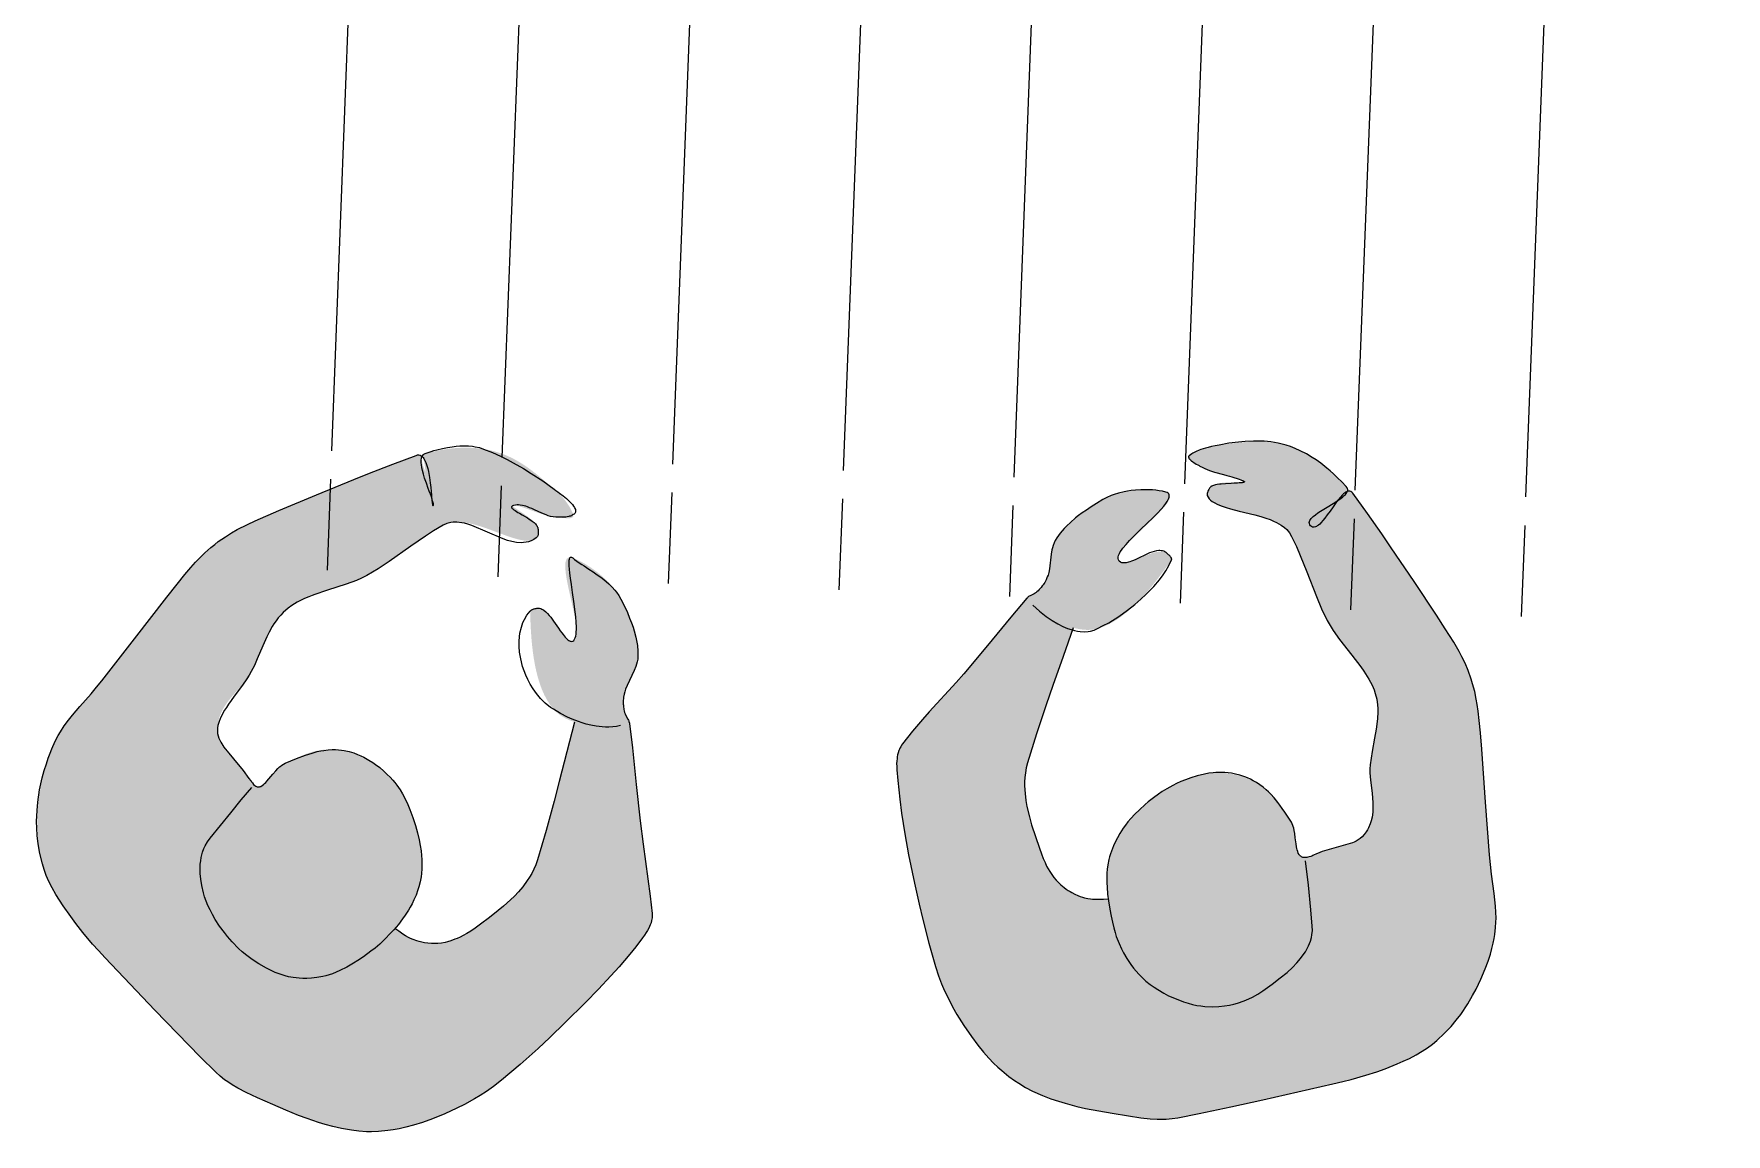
# Model space of a CAD drawing. Header units: millimetres. Extents: x 32078 to 83548, y -4690 to 56252.
# Drawn here: x 80063 to 81550, y 42697 to 43664 of the extents above; entities that cross this region are included whole.
import ezdxf

# ---------------------------------------------------------------- set-up
doc = ezdxf.new("R2010")
doc.units = ezdxf.units.MM
doc.header["$MEASUREMENT"] = 0
for name, color, linetype, lineweight in [('FURN-FREE', 1, 'Continuous', 0), ('PRES-FILL', 7, 'Continuous', 0), ('PRES-PEOP', 42, 'Continuous', 0)]:
    doc.layers.add(name, color=color, linetype=linetype, lineweight=lineweight)

# ---------------------------------------------------------------- blocks, each defined once
blk = doc.blocks.new('*U15')
at = {"color": 0, "linetype": 'ByBlock', "lineweight": -2}
for points in [[(528.7, 410.1), (553.7, 409.1), (556.8, 489), (531.8, 490)], [(-661, 375.8), (688, 323.7), (661, -375.8), (-688, -323.7)]]:
    blk.add_wipeout(points, dxfattribs=at)
for p, q in [((-511.1, 370), (-508, 450)), ((-361.2, 364.2), (-358.1, 444.2)), ((-211.3, 358.4), (-208.2, 438.5)), ((211.3, -358.4), (208.2, -438.5)), ((361.2, -364.2), (358.1, -444.2)), ((511.1, -370), (508, -450))]:
    blk.add_line(p, q, dxfattribs=at)
blk.add_wipeout([(-612, 348.9), (637.1, 300.6), (612, -348.9), (-637.1, -300.6)], dxfattribs=at)
for p, q in [((-61.4, 352.6), (-58.3, 432.7)), ((88.5, 346.8), (91.6, 426.9)), ((238.3, 341.1), (241.4, 421.1)), ((388.2, 335.3), (391.3, 415.3)), ((538.1, 329.5), (541.2, 409.5)), ((-537.2, -304.5), (-512.1, 345)), ((-387.3, -310.3), (-362.2, 339.2)), ((-237.4, -316.1), (-212.3, 333.4)), ((-87.5, -321.9), (-62.4, 327.7)), ((62.4, -327.7), (87.5, 321.9)), ((212.3, -333.4), (237.4, 316.1)), ((362.2, -339.2), (387.3, 310.3)), ((512.1, -345), (537.2, 304.5)), ((-538.1, -329.5), (-541.2, -409.5)), ((-388.2, -335.3), (-391.3, -415.3)), ((-238.3, -341.1), (-241.4, -421.1)), ((-88.5, -346.8), (-91.6, -426.9)), ((61.4, -352.6), (58.3, -432.7))]:
    blk.add_line(p, q, dxfattribs=at)
for points in [[(-220.7, 439), (-195.7, 438.1), (-192.6, 518), (-217.6, 519)], [(195.7, -438.1), (220.7, -439), (217.6, -519), (192.6, -518)]]:
    blk.add_wipeout(points, dxfattribs=at)
for points in [[(79.1, 427.4), (104, 426.5), (107.1, 506.4), (82.2, 507.4)], [(378.8, 415.8), (403.8, 414.9), (406.9, 494.8), (381.9, 495.8)], [(-553.7, -409.1), (-528.7, -410.1), (-531.8, -490), (-556.8, -489)], [(-403.8, -414.9), (-378.8, -415.8), (-381.9, -495.8), (-406.9, -494.8)], [(-104, -426.5), (-79.1, -427.4), (-82.2, -507.4), (-107.1, -506.4)]]:
    blk.add_wipeout(points, dxfattribs=at)

msp = doc.modelspace()

# ---------------------------------------------------------------- linework, layer by layer
at = {"layer": 'PRES-PEOP', "flags": 128}
msp.add_lwpolyline([(80538.2, 43059), (80531.6, 43032.8), (80524.9, 43006.6), (80520.5, 42989.3), (80513.5, 42963.6), (80509.7, 42950.7), (80505.8, 42937.9), (80504.2, 42933.4), (80502.5, 42929.5), (80500.7, 42925.8), (80498.8, 42922.6), (80496.8, 42919.6), (80492.9, 42914.2), (80489, 42909.8), (80485.4, 42906), (80482.1, 42902.7), (80476, 42897.2), (80471.1, 42893.2), (80463.5, 42887.2), (80455.7, 42881.2), (80451.1, 42877.9), (80447.1, 42875.2), (80443.6, 42873), (80440.5, 42871.3), (80437.7, 42869.9), (80435.3, 42868.8), (80433.2, 42868), (80429.5, 42866.6), (80426.7, 42865.8), (80424.6, 42865.3), (80421.4, 42864.7), (80418.2, 42864.4), (80416.3, 42864.3), (80414.5, 42864.3), (80412.7, 42864.3), (80409.4, 42864.6), (80406.5, 42865), (80404, 42865.5), (80401.7, 42866), (80399.8, 42866.6), (80396.5, 42867.7), (80394.1, 42868.8), (80392.3, 42869.6), (80389.8, 42871), (80387.4, 42872.6), (80383.9, 42875.1), (80380.5, 42877.5)], dxfattribs=at)

# ---------------------------------------------------------------- block references
at = {"layer": 'FURN-FREE', "rotation": 5.089510524824923e-06}
msp.add_blockref('*U15', (80862.1, 43601.9), dxfattribs=at)

# ---------------------------------------------------------------- next in the draw order: hatches: boundary and pattern name
at = {"layer": 'PRES-FILL'}
h = msp.add_hatch(color=256, dxfattribs=at)
edge = h.paths.add_edge_path(flags=16)
edge.add_spline(control_points=[(80404.2, 43292.2), (80406.2, 43289.6), (80406.9, 43284.5), (80407.3, 43278.6)], knot_values=[0, 0, 0, 0, 1, 1, 1, 1], degree=3, periodic=0)
edge.add_spline(control_points=[(80407.3, 43278.6), (80412.5, 43265.8), (80421.4, 43250), (80414.2, 43249.1), (80407.2, 43248.2), (80408.2, 43265.3), (80407.3, 43278.6)], knot_values=[0, 0, 0, 0, 0.509531, 0.509531, 0.509531, 1, 1, 1, 1], degree=3, periodic=0)
edge.add_spline(control_points=[(80407.3, 43278.6), (80405.1, 43284.1), (80403.5, 43289.1), (80404.2, 43292.2)], knot_values=[0, 0, 0, 0, 1, 1, 1, 1], degree=3, periodic=0)
edge.add_spline(control_points=[(80404.2, 43292.2), (80403, 43293.7), (80401.4, 43294.3), (80399.1, 43293.4), (80381, 43286.7), (80362.5, 43279.8), (80344.5, 43272.3), (80322.4, 43263.2), (80300.5, 43254.2), (80278.5, 43244.8), (80257.6, 43235.9), (80236, 43227.2), (80218.7, 43212.4), (80203.9, 43199.7), (80192.2, 43184), (80180.2, 43168.8), (80160.9, 43144.4), (80142.3, 43119.6), (80123, 43095.3), (80113.6, 43083.4), (80103.1, 43072.4), (80093.6, 43060.6), (80081.9, 43046.1), (80074.6, 43029.3), (80070.6, 43009.8), (80063.2, 42973.6), (80064.4, 42937.5), (80082.5, 42907.3), (80095, 42886.7), (80109.8, 42868.7), (80126, 42851.6), (80140.5, 42836.3), (80155, 42821), (80169.6, 42805.8), (80187.2, 42787.4), (80204.9, 42769), (80223, 42751.2), (80236.7, 42737.7), (80255.5, 42730.9), (80273.3, 42722.7), (80295.5, 42712.3), (80317, 42703.6), (80342.2, 42700.1), (80367.2, 42696.7), (80390.2, 42701.2), (80413.4, 42710.1), (80435.8, 42718.8), (80456.1, 42729.2), (80474, 42744), (80500, 42765.6), (80524.2, 42788.8), (80547.9, 42812.5), (80565.7, 42830.4), (80582.6, 42849.2), (80598, 42869.2), (80602.7, 42875.3), (80607.1, 42882.9), (80606.5, 42890.8), (80604.3, 42918.7), (80599.1, 42944.9), (80595.9, 42972), (80592.5, 43000.5), (80590.2, 43029.3), (80586.5, 43057.8), (80586.1, 43061.3), (80583.3, 43064), (80582.3, 43067.4), (80581.3, 43070.9), (80581, 43074.5), (80581.1, 43078.1), (80581.4, 43091.7), (80594, 43102.2), (80594, 43116.7), (80593.9, 43135.4), (80586.5, 43152.4), (80578.9, 43167.1), (80570.8, 43182.6), (80552.5, 43197.1), (80536.7, 43203.3), (80515.8, 43211.4), (80552.7, 43127.8), (80535.5, 43129.9), (80525.7, 43131.1), (80518.5, 43159.3), (80505.6, 43159.1), (80503.5, 43159), (80499.3, 43158.8), (80499.3, 43156.5), (80499.9, 43126.7), (80502.9, 43089.7), (80519.9, 43070.2), (80524.4, 43065), (80530.7, 43061.4), (80538.2, 43059)], knot_values=[0, 0, 0, 0, 0.004098, 0.004098, 0.004098, 0.036354, 0.036354, 0.036354, 0.07573, 0.07573, 0.07573, 0.113201, 0.113201, 0.113201, 0.145266, 0.145266, 0.145266, 0.196552, 0.196552, 0.196552, 0.221625, 0.221625, 0.221625, 0.252365, 0.252365, 0.252365, 0.309173, 0.309173, 0.309173, 0.348127, 0.348127, 0.348127, 0.382965, 0.382965, 0.382965, 0.425054, 0.425054, 0.425054, 0.456865, 0.456865, 0.456865, 0.496842, 0.496842, 0.496842, 0.536467, 0.536467, 0.536467, 0.574696, 0.574696, 0.574696, 0.630228, 0.630228, 0.630228, 0.671879, 0.671879, 0.671879, 0.684675, 0.684675, 0.684675, 0.729775, 0.729775, 0.729775, 0.777357, 0.777357, 0.777357, 0.783126, 0.783126, 0.783126, 0.789055, 0.789055, 0.789055, 0.811446, 0.811446, 0.811446, 0.840448, 0.840448, 0.840448, 0.871083, 0.871083, 0.871083, 0.911485, 0.911485, 0.911485, 0.934486, 0.934486, 0.934486, 0.938181, 0.938181, 0.938181, 0.987094, 0.987094, 0.987094, 1, 1, 1, 1], degree=3, periodic=0)
edge.add_line((80538.2, 43059), (80524.9, 43006.6))
edge.add_spline(control_points=[(80524.9, 43006.6), (80519.1, 42983.5), (80512.7, 42960.6), (80505.8, 42937.9), (80498.4, 42913.7), (80475.8, 42896.5), (80455.7, 42881.2), (80444.7, 42872.9), (80433.8, 42865.5), (80418.2, 42864.4), (80406.1, 42863.5), (80396.1, 42866.4), (80387.4, 42872.6)], knot_values=[0, 0, 0, 0, 0.324205, 0.324205, 0.324205, 0.66843, 0.66843, 0.66843, 0.855113, 0.855113, 0.855113, 1, 1, 1, 1], degree=3, periodic=0)
edge.add_line((80387.4, 42872.6), (80380.5, 42877.5))
edge.add_spline(control_points=[(80380.5, 42877.5), (80389.5, 42887.9), (80397.7, 42899.1), (80401.5, 42914.1), (80406.4, 42933.4), (80404.2, 42948.8), (80398.5, 42968.1), (80392.7, 42987.8), (80383.4, 43003.7), (80370.8, 43015.8), (80359.6, 43026.6), (80345.2, 43033.8), (80325.3, 43034.8), (80307.9, 43035.6), (80296.9, 43028.2), (80283.9, 43022.7), (80274, 43018.5), (80267.1, 42998.5), (80257.5, 43003.1), (80252.5, 43005.4), (80250.4, 43011.8), (80247.2, 43016.4), (80239.2, 43028.1), (80224.3, 43035.6), (80224.5, 43052.1), (80224.7, 43075.2), (80245, 43086), (80254.2, 43103.3), (80262.5, 43118.8), (80267.5, 43137.4), (80278, 43150.7), (80295.1, 43172.3), (80331.4, 43174.1), (80355.9, 43187.9), (80378.8, 43200.8), (80400.6, 43219.4), (80422.9, 43232.1), (80445.9, 43245.2), (80491.6, 43208.7), (80504.6, 43220.9), (80506, 43222.3), (80506.6, 43227.3), (80505.9, 43229.9), (80503.8, 43238.3), (80480.9, 43248.4), (80484.6, 43249.3), (80489.5, 43250.5), (80509.6, 43240), (80521.9, 43239.1), (80526.8, 43238.8), (80539.1, 43236), (80537.2, 43241.3), (80533.5, 43250.9), (80527.3, 43257.7), (80520.3, 43263.7), (80502.7, 43279), (80485.7, 43294.9), (80458.2, 43299), (80438.5, 43302), (80421.1, 43298.6), (80407.1, 43295.1), (80405.5, 43294.7), (80404.6, 43293.7), (80404.2, 43292.2)], knot_values=[0, 0, 0, 0, 0.044568, 0.044568, 0.044568, 0.101682, 0.101682, 0.101682, 0.159954, 0.159954, 0.159954, 0.212108, 0.212108, 0.212108, 0.25772, 0.25772, 0.25772, 0.292514, 0.292514, 0.292514, 0.310285, 0.310285, 0.310285, 0.355053, 0.355053, 0.355053, 0.417583, 0.417583, 0.417583, 0.47369, 0.47369, 0.47369, 0.564976, 0.564976, 0.564976, 0.649839, 0.649839, 0.649839, 0.736981, 0.736981, 0.736981, 0.746599, 0.746599, 0.746599, 0.777051, 0.777051, 0.777051, 0.817948, 0.817948, 0.817948, 0.83422, 0.83422, 0.83422, 0.863911, 0.863911, 0.863911, 0.939425, 0.939425, 0.939425, 0.993629, 0.993629, 0.993629, 1, 1, 1, 1], degree=3, periodic=0)
h = msp.add_hatch(color=256, dxfattribs=at)
edge = h.paths.add_edge_path(flags=16)
edge.add_spline(control_points=[(81217.2, 43261.8), (81214.2, 43260.8), (81210.7, 43256.9), (81207.2, 43252.3)], knot_values=[0, 0, 0, 0, 1, 1, 1, 1], degree=3, periodic=0)
edge.add_spline(control_points=[(81207.2, 43252.3), (81195.7, 43244.4), (81179.5, 43236.3), (81185, 43231.5), (81190.4, 43226.9), (81199.1, 43241.7), (81207.2, 43252.3)], knot_values=[0, 0, 0, 0, 0.509531, 0.509531, 0.509531, 1, 1, 1, 1], degree=3, periodic=0)
edge.add_spline(control_points=[(81207.2, 43252.3), (81212.1, 43255.6), (81216.1, 43258.9), (81217.2, 43261.8)], knot_values=[0, 0, 0, 0, 1, 1, 1, 1], degree=3, periodic=0)
edge.add_spline(control_points=[(81217.2, 43261.8), (81219.1, 43262.5), (81220.8, 43262), (81222.2, 43260.1), (81233.5, 43244.4), (81245, 43228.4), (81255.9, 43212.2), (81269.3, 43192.4), (81282.5, 43172.8), (81295.6, 43152.8), (81308.1, 43133.8), (81321.3, 43114.6), (81327.4, 43092.7), (81332.7, 43073.9), (81333.8, 43054.3), (81335.4, 43035), (81337.9, 43004.1), (81339.7, 42973.1), (81342.2, 42942.2), (81343.5, 42927), (81346.1, 42912.1), (81347.5, 42897), (81349.3, 42878.4), (81346, 42860.4), (81338.5, 42841.9), (81324.6, 42807.7), (81303.6, 42778.3), (81271.8, 42763.3), (81250, 42753), (81227.7, 42746.2), (81204.7, 42740.9), (81184.2, 42736.2), (81163.6, 42731.5), (81143, 42726.9), (81118.2, 42721.4), (81093.3, 42715.9), (81068.3, 42711.1), (81049.4, 42707.5), (81030.1, 42712.2), (81010.7, 42715.2), (80986.4, 42718.9), (80963.7, 42723.5), (80940.8, 42734.6), (80918.1, 42745.6), (80901.4, 42762.1), (80887.1, 42782.4), (80873.2, 42802), (80862.1, 42821.9), (80855.4, 42844.2), (80845.8, 42876.5), (80838.4, 42909.2), (80831.8, 42942.2), (80826.9, 42966.9), (80823.3, 42991.9), (80821.5, 43017.1), (80821, 43024.8), (80821.6, 43033.5), (80826.5, 43039.8), (80843.7, 43061.8), (80862.6, 43080.7), (80880.2, 43101.5), (80898.8, 43123.4), (80916.7, 43146), (80935.6, 43167.8), (80937.9, 43170.4), (80941.7, 43171.1), (80944.4, 43173.4), (80947.2, 43175.8), (80949.4, 43178.6), (80951.4, 43181.6), (80958.7, 43193.1), (80953.9, 43208.9), (80962, 43220.9), (80972.5, 43236.4), (80988, 43246.5), (81002.5, 43254.5), (81017.8, 43263), (81041.1, 43264.8), (81057.7, 43261.2), (81079.6, 43256.4), (81002.5, 43207.3), (81018, 43199.5), (81026.9, 43195.1), (81048.4, 43214.5), (81059.1, 43207.2), (81060.8, 43206), (81064.2, 43203.5), (81062.9, 43201.7), (81045.9, 43177.1), (81022.9, 43148), (80997.9, 43141.1), (80991.3, 43139.3), (80984, 43139.8), (80976.5, 43141.9)], knot_values=[0, 0, 0, 0, 0.004098, 0.004098, 0.004098, 0.036354, 0.036354, 0.036354, 0.07573, 0.07573, 0.07573, 0.113201, 0.113201, 0.113201, 0.145266, 0.145266, 0.145266, 0.196552, 0.196552, 0.196552, 0.221625, 0.221625, 0.221625, 0.252365, 0.252365, 0.252365, 0.309173, 0.309173, 0.309173, 0.348127, 0.348127, 0.348127, 0.382965, 0.382965, 0.382965, 0.425054, 0.425054, 0.425054, 0.456865, 0.456865, 0.456865, 0.496842, 0.496842, 0.496842, 0.536467, 0.536467, 0.536467, 0.574696, 0.574696, 0.574696, 0.630228, 0.630228, 0.630228, 0.671879, 0.671879, 0.671879, 0.684675, 0.684675, 0.684675, 0.729775, 0.729775, 0.729775, 0.777357, 0.777357, 0.777357, 0.783126, 0.783126, 0.783126, 0.789055, 0.789055, 0.789055, 0.811446, 0.811446, 0.811446, 0.840448, 0.840448, 0.840448, 0.871083, 0.871083, 0.871083, 0.911485, 0.911485, 0.911485, 0.934486, 0.934486, 0.934486, 0.938181, 0.938181, 0.938181, 0.987094, 0.987094, 0.987094, 1, 1, 1, 1], degree=3, periodic=0)
edge.add_line((80976.5, 43141.9), (80958.5, 43091))
edge.add_spline(control_points=[(80958.5, 43091), (80950.6, 43068.6), (80943.2, 43046), (80936.4, 43023.2), (80929.1, 42999), (80938.4, 42972.1), (80946.7, 42948.2), (80951.2, 42935.2), (80956.2, 42923), (80968.6, 42913.5), (80978.2, 42906), (80988.1, 42902.9), (80998.7, 42903.2)], knot_values=[0, 0, 0, 0, 0.324205, 0.324205, 0.324205, 0.66843, 0.66843, 0.66843, 0.855113, 0.855113, 0.855113, 1, 1, 1, 1], degree=3, periodic=0)
edge.add_line((80998.7, 42903.2), (81007.3, 42903.5))
edge.add_spline(control_points=[(81007.3, 42903.5), (81005.5, 42917.2), (81004.9, 42931), (81010, 42945.6), (81016.7, 42964.4), (81027, 42976), (81042.4, 42988.9), (81058.2, 43002), (81074.7, 43010.1), (81091.9, 43013.2), (81107.2, 43016), (81123.2, 43014.1), (81140.3, 43003.9), (81155.2, 42995), (81160.4, 42982.7), (81168.1, 42970.9), (81174, 42961.8), (81168.6, 42941.4), (81179.2, 42939.9), (81184.6, 42939.1), (81189.9, 42943.2), (81195.1, 42945.3), (81208.2, 42950.6), (81224.8, 42948.6), (81233.8, 42962.5), (81246.4, 42981.7), (81235.5, 43002), (81237.4, 43021.5), (81239.1, 43039), (81245.3, 43057.3), (81243.9, 43074.2), (81241.6, 43101.6), (81212.4, 43123.2), (81199.6, 43148.3), (81187.7, 43171.7), (81179.9, 43199.3), (81168.3, 43222.2), (81156.5, 43245.8), (81098.2, 43240.7), (81094.2, 43258.2), (81093.7, 43260.1), (81096.1, 43264.5), (81098.1, 43266.4), (81104.4, 43272.2), (81129.1, 43267.9), (81126.5, 43270.7), (81123.1, 43274.4), (81100.6, 43276.8), (81089.8, 43282.9), (81085.5, 43285.3), (81073.7, 43289.8), (81078.3, 43293.1), (81086.7, 43299.2), (81095.7, 43301.4), (81104.8, 43302.5), (81127.9, 43305.5), (81150.9, 43309.3), (81176, 43297.5), (81194.1, 43289), (81206.7, 43276.5), (81216.4, 43265.9), (81217.6, 43264.7), (81217.8, 43263.3), (81217.2, 43261.8)], knot_values=[0, 0, 0, 0, 0.044568, 0.044568, 0.044568, 0.101682, 0.101682, 0.101682, 0.159954, 0.159954, 0.159954, 0.212108, 0.212108, 0.212108, 0.25772, 0.25772, 0.25772, 0.292514, 0.292514, 0.292514, 0.310285, 0.310285, 0.310285, 0.355053, 0.355053, 0.355053, 0.417583, 0.417583, 0.417583, 0.47369, 0.47369, 0.47369, 0.564976, 0.564976, 0.564976, 0.649839, 0.649839, 0.649839, 0.736981, 0.736981, 0.736981, 0.746599, 0.746599, 0.746599, 0.777051, 0.777051, 0.777051, 0.817948, 0.817948, 0.817948, 0.83422, 0.83422, 0.83422, 0.863911, 0.863911, 0.863911, 0.939425, 0.939425, 0.939425, 0.993629, 0.993629, 0.993629, 1, 1, 1, 1], degree=3, periodic=0)

# ---------------------------------------------------------------- next in the draw order: linework, layer by layer
at = {"layer": 'PRES-PEOP', "flags": 128}
for points in [[(80578.8, 43055.9), (80575.2, 43055.2), (80571.8, 43054.8), (80568.5, 43054.6), (80565.5, 43054.6), (80562.7, 43054.7), (80557.3, 43055.3), (80552.6, 43056.2), (80548.5, 43057.2), (80544.9, 43058.3), (80541.7, 43059.4), (80536.2, 43061.5), (80532.1, 43063.4), (80526, 43066.6), (80519.9, 43070.2), (80517.3, 43071.9), (80512.5, 43075.7), (80508.4, 43079.8), (80504.9, 43084), (80501.9, 43088.2), (80499.3, 43092.3), (80497.2, 43096.4), (80495.4, 43100.3), (80493.9, 43104.1), (80492.7, 43107.7), (80491, 43114.4), (80490, 43120.4), (80489.6, 43125.5), (80489.6, 43130), (80489.9, 43133.8), (80490.3, 43137), (80491.6, 43142.5), (80493, 43146.4), (80494.2, 43149.2), (80496.5, 43153), (80499.3, 43156.5), (80499.6, 43156.8), (80500, 43157.1), (80500.3, 43157.3), (80500.6, 43157.5), (80500.9, 43157.7), (80501.4, 43158), (80502, 43158.2), (80502.5, 43158.4), (80502.9, 43158.5), (80503.6, 43158.7), (80504.1, 43158.8), (80504.5, 43158.9), (80505.1, 43159), (80505.3, 43159), (80505.6, 43159.1), (80506.6, 43159.1), (80507.6, 43159), (80508.6, 43158.7), (80509.5, 43158.3), (80510.4, 43157.8), (80511.3, 43157.2), (80513, 43155.9), (80514.6, 43154.3), (80516.1, 43152.7), (80517.4, 43151.1), (80519.9, 43147.7), (80524.2, 43141.6), (80525.7, 43139.3), (80527.1, 43137.5), (80528.2, 43135.9), (80529.2, 43134.7), (80530, 43133.7), (80531.5, 43132.2), (80532.5, 43131.3), (80533.3, 43130.7), (80534.4, 43130.2), (80534.9, 43130), (80535.5, 43129.9), (80536.7, 43130.1), (80537.6, 43130.7), (80538.3, 43131.7), (80538.9, 43133), (80539.3, 43134.5), (80539.6, 43136.2), (80539.8, 43138.2), (80539.9, 43140.2), (80539.9, 43142.3), (80539.7, 43146.8), (80539.3, 43151.4), (80538.8, 43156), (80537.7, 43165), (80536.6, 43173), (80535.6, 43179.8), (80534.8, 43185.4), (80534.2, 43189.9), (80533.8, 43193.5), (80533.6, 43196.3), (80533.5, 43198.5), (80533.6, 43200.1), (80533.6, 43201.3), (80533.8, 43202.2), (80534.2, 43203.4), (80534.6, 43203.9), (80535, 43204), (80535.7, 43203.9), (80536.7, 43203.3), (80538.4, 43201.8), (80540.4, 43200.4), (80542.5, 43199), (80544.6, 43197.6), (80546.7, 43196.3), (80550.9, 43193.5), (80554.8, 43190.9), (80558.3, 43188.5), (80561.3, 43186.3), (80563.9, 43184.2), (80568.3, 43180.4), (80571.4, 43177.4), (80573.6, 43174.9), (80575.1, 43173.1), (80577.1, 43170.1), (80578.9, 43167.1), (80582.1, 43160.8), (80584.7, 43155.3), (80586.7, 43150.4), (80588.4, 43146.2), (80589.7, 43142.5), (80590.7, 43139.2), (80592.2, 43133.6), (80593, 43129.3), (80593.5, 43126.2), (80593.9, 43121.4), (80594, 43116.7), (80593.8, 43114.2), (80593.3, 43112), (80592.8, 43109.9), (80592.1, 43107.9), (80590.7, 43104.2), (80584.6, 43091.2), (80583.2, 43087.9), (80582.4, 43085.5), (80581.9, 43083.6), (80581.3, 43080.9), (80581.2, 43079.5), (80581.1, 43078.1), (80581.1, 43076.8), (80581.1, 43075.6), (80581.1, 43074.6), (80581.2, 43073.7), (80581.4, 43072.1), (80581.5, 43070.9), (80581.7, 43070), (80582, 43068.7), (80582.3, 43067.4), (80582.5, 43066.8), (80582.7, 43066.2), (80583.2, 43065.2), (80585.2, 43061.6), (80585.7, 43060.7), (80585.9, 43060), (80586.1, 43059.5), (80586.4, 43058.6), (80586.5, 43058.2), (80586.5, 43057.8), (80589.1, 43036.4), (80592.4, 43004.2), (80595.9, 42972), (80598.5, 42951.7), (80602.8, 42921.2), (80604.8, 42906), (80606.5, 42890.8), (80606.5, 42889.4), (80606.5, 42888), (80606.4, 42886.8), (80606.2, 42885.6), (80606, 42884.5), (80605.5, 42882.5), (80604.8, 42880.7), (80604.2, 42879.2), (80603.6, 42877.9), (80602.3, 42875.7), (80601.3, 42874), (80599.7, 42871.5), (80598, 42869.2), (80592.1, 42861.3), (80586.8, 42854.8), (80577.5, 42843.7), (80570.3, 42835.8), (80559.3, 42824.1), (80547.9, 42812.5), (80530, 42794.8), (80516.5, 42781.7), (80506.2, 42772.1), (80490.4, 42757.9), (80474, 42744), (80467.1, 42738.6), (80460.9, 42734.3), (80455.4, 42730.7), (80450.4, 42727.7), (80441.6, 42722.8), (80434.8, 42719.4), (80424.3, 42714.6), (80413.4, 42710.1), (80404.7, 42706.9), (80396.9, 42704.5), (80390.1, 42702.7), (80384.1, 42701.3), (80378.8, 42700.4), (80374.2, 42699.8), (80366.1, 42699), (80360, 42698.8), (80355.5, 42698.8), (80348.8, 42699.3), (80342.2, 42700.1), (80333.5, 42701.7), (80325.8, 42703.5), (80319.2, 42705.2), (80313.4, 42706.9), (80303.3, 42710.3), (80295.7, 42713.1), (80284.5, 42717.7), (80273.3, 42722.7), (80259.8, 42728.7), (80249.8, 42733.3), (80242.6, 42737.1), (80237.4, 42740.1), (80233.6, 42742.6), (80230.8, 42744.5), (80226.8, 42747.7), (80223, 42751.2), (80209.5, 42764.7), (80189.5, 42785.1), (80169.6, 42805.8), (80147.8, 42828.6), (80126, 42851.6), (80120, 42858), (80114.9, 42863.8), (80106.3, 42874), (80100.1, 42882), (80095.6, 42888.1), (80089, 42897.5), (80082.5, 42907.3), (80079.2, 42913.1), (80076.4, 42918.7), (80074.1, 42924.1), (80072.2, 42929.2), (80070.7, 42934.2), (80068.4, 42943.5), (80067, 42951.9), (80066.2, 42959.3), (80065.8, 42965.7), (80065.7, 42971.4), (80066.1, 42981.3), (80066.7, 42988.6), (80068.3, 42999.3), (80070.6, 43009.8), (80072.4, 43016.4), (80074.2, 43022.2), (80075.9, 43027.3), (80077.5, 43031.7), (80079.1, 43035.5), (80082.1, 43042.1), (80084.6, 43047), (80086.6, 43050.5), (80089.9, 43055.7), (80093.6, 43060.6), (80097.2, 43065.1), (80103.7, 43072.7), (80113.5, 43083.9), (80118.3, 43089.5), (80123, 43095.3), (80151.6, 43132), (80180.2, 43168.8), (80189.1, 43180.2), (80196, 43188.7), (80201.3, 43194.9), (80205.4, 43199.4), (80208.5, 43202.8), (80213.5, 43207.7), (80218.7, 43212.4), (80222.1, 43215.1), (80225.3, 43217.6), (80231.5, 43221.9), (80237, 43225.3), (80242, 43228.1), (80250.9, 43232.7), (80257.8, 43235.9), (80278.5, 43244.8), (80311.5, 43258.6), (80344.5, 43272.3), (80358.1, 43277.8), (80378.7, 43285.8), (80399.1, 43293.4), (80400.4, 43293.8), (80401.5, 43293.8), (80402.6, 43293.5), (80403.6, 43293.1), (80404.4, 43292.4), (80405.2, 43291.6), (80405.9, 43290.6), (80406.5, 43289.6), (80407.1, 43288.4), (80407.6, 43287.2), (80408.5, 43284.6), (80409.3, 43282), (80409.9, 43279.3), (80410.8, 43274), (80411.5, 43269.2), (80411.9, 43265.1), (80412.3, 43261.6), (80412.5, 43258.8), (80412.7, 43256.6), (80412.9, 43254.8), (80413, 43253.3), (80413.1, 43252.2), (80413.3, 43251.4), (80413.5, 43250.2), (80413.6, 43249.5), (80413.7, 43249.2), (80414, 43249), (80414.2, 43249.1), (80414.4, 43249.5), (80414.4, 43250), (80414.3, 43250.7), (80414.2, 43251.6), (80413.9, 43252.5), (80413.6, 43253.5), (80413.3, 43254.6), (80412.5, 43256.9), (80411.6, 43259.3), (80410.7, 43261.8), (80409.8, 43264.2), (80408.1, 43269), (80406.6, 43273.3), (80405.5, 43277), (80404.7, 43280.2), (80404.1, 43282.8), (80403.8, 43285), (80403.6, 43286.9), (80403.6, 43288.4), (80403.6, 43289.6), (80403.8, 43290.6), (80404.2, 43292.1), (80404.7, 43293.1), (80405.2, 43293.8), (80406, 43294.6), (80407.1, 43295.1), (80409.6, 43296), (80412.2, 43296.9), (80414.8, 43297.7), (80417.3, 43298.3), (80422.2, 43299.5), (80426.7, 43300.4), (80430.8, 43301), (80434.4, 43301.4), (80437.6, 43301.7), (80440.3, 43301.8), (80445.1, 43301.7), (80448.6, 43301.4), (80451.1, 43301), (80454.8, 43300.2), (80458.2, 43299), (80466.2, 43295.8), (80473.1, 43292.6), (80479.1, 43289.7), (80484.3, 43286.9), (80493.4, 43281.8), (80500.2, 43277.6), (80510.3, 43271), (80520.3, 43263.7), (80521.9, 43262.6), (80523.6, 43261.4), (80525.2, 43260.1), (80528.3, 43257.7), (80531.1, 43255.4), (80533.3, 43253.4), (80535.1, 43251.6), (80536.5, 43250.1), (80537.5, 43248.8), (80538.2, 43247.7), (80538.7, 43246.7), (80539, 43245.9), (80539.2, 43245.2), (80539.2, 43244.7), (80539.2, 43244.2), (80539, 43243.4), (80538.8, 43242.8), (80538.5, 43242.4), (80537.9, 43241.8), (80537.2, 43241.3), (80536.3, 43240.8), (80535.5, 43240.4), (80534.7, 43240.1), (80534, 43239.9), (80533.2, 43239.7), (80531.9, 43239.4), (80530.6, 43239.2), (80529.5, 43239.1), (80527.6, 43239), (80526.2, 43239), (80524, 43239.1), (80521.9, 43239.1), (80519.5, 43239.3), (80517.3, 43239.8), (80515.2, 43240.3), (80513.3, 43241), (80509.6, 43242.5), (80503.2, 43245.5), (80500.8, 43246.6), (80498.8, 43247.4), (80497, 43248.1), (80495.4, 43248.7), (80492.6, 43249.4), (80490.6, 43249.7), (80489.1, 43249.8), (80488, 43249.8), (80486.3, 43249.7), (80484.6, 43249.3), (80483.9, 43249), (80483.4, 43248.8), (80483.1, 43248.5), (80482.9, 43248.1), (80482.9, 43247.8), (80483.1, 43247.4), (80483.3, 43247.1), (80483.6, 43246.7), (80484, 43246.3), (80484.4, 43246), (80484.9, 43245.6), (80486, 43244.8), (80487.2, 43244), (80488.5, 43243.3), (80489.8, 43242.5), (80492.3, 43241.1), (80496.9, 43238.4), (80498.5, 43237.4), (80499.9, 43236.5), (80501.1, 43235.7), (80502, 43234.9), (80502.8, 43234.3), (80503.9, 43233.2), (80504.7, 43232.4), (80505.1, 43231.8), (80505.6, 43230.8), (80505.8, 43230.4), (80505.9, 43229.9), (80506, 43229.4), (80506.1, 43228.9), (80506.2, 43228.4), (80506.3, 43227.5), (80506.4, 43226.5), (80506.4, 43225.7), (80506.4, 43225), (80506.4, 43224.4), (80506.3, 43223.9), (80506.2, 43223.5), (80506.1, 43223.1), (80506, 43222.8), (80505.7, 43222.2), (80505.5, 43221.9), (80505.3, 43221.6), (80505, 43221.2), (80504.6, 43220.9), (80502.4, 43219.4), (80500.1, 43218.3), (80497.9, 43217.5), (80495.7, 43217), (80493.5, 43216.7), (80491.4, 43216.6), (80487.2, 43216.9), (80483.1, 43217.6), (80479.3, 43218.6), (80475.6, 43219.9), (80448, 43231.7), (80444.6, 43232.9), (80441.7, 43233.7), (80439.2, 43234.2), (80434.9, 43234.7), (80431.8, 43234.7), (80429.5, 43234.5), (80426.2, 43233.6), (80422.9, 43232.1), (80414.5, 43227), (80407.2, 43222.3), (80394.4, 43213.5), (80375.3, 43200.1), (80365.7, 43193.8), (80355.9, 43187.9), (80351.2, 43185.5), (80346.6, 43183.4), (80337.7, 43180.1), (80321.3, 43174.9), (80309.2, 43170.8), (80304.7, 43169.1), (80300.9, 43167.5), (80294.5, 43164.3), (80290, 43161.5), (80286.7, 43159.1), (80282.2, 43155.2), (80280.1, 43153), (80278, 43150.7), (80276, 43148), (80274.2, 43145.4), (80272.6, 43142.9), (80269.9, 43138.1), (80267.8, 43133.8), (80264.3, 43126.1), (80259.5, 43114.5), (80257, 43108.8), (80254.2, 43103.3), (80252.4, 43100.1), (80250.5, 43097.1), (80246.6, 43091.4), (80239.2, 43081.6), (80236.5, 43077.9), (80234.2, 43074.6), (80232.4, 43071.8), (80230.8, 43069.3), (80228.4, 43065), (80226.9, 43061.8), (80226, 43059.4), (80225, 43055.8), (80224.7, 43053.9), (80224.5, 43052.1), (80224.5, 43051), (80224.7, 43048.8), (80225.1, 43046.8), (80225.8, 43044.9), (80226.6, 43043.1), (80227.4, 43041.4), (80228.4, 43039.8), (80230.3, 43036.9), (80247.2, 43016.4), (80252.2, 43009.2), (80253.5, 43007.5), (80254.4, 43006.3), (80255.2, 43005.4), (80256.3, 43004.2), (80257.5, 43003.1), (80258.2, 43002.5), (80258.8, 43002.2), (80259.5, 43002), (80260.2, 43001.9), (80260.8, 43001.9), (80261.4, 43002), (80262, 43002.2), (80262.6, 43002.4), (80263.8, 43003.1), (80264.9, 43004), (80266, 43004.9), (80267, 43005.9), (80268, 43007), (80269.8, 43009.1), (80273.1, 43013.1), (80275.7, 43016.1), (80277.7, 43018.2), (80279.2, 43019.6), (80280.4, 43020.6), (80281.2, 43021.2), (80282.6, 43022), (80283.9, 43022.7), (80294.1, 43026.9), (80301.9, 43029.8), (80307.8, 43031.7), (80312.2, 43033), (80315.5, 43033.7), (80318, 43034.1), (80321.7, 43034.6), (80325.3, 43034.8), (80328.2, 43034.8), (80331, 43034.6), (80333.5, 43034.3), (80335.9, 43033.9), (80340.4, 43033), (80344.3, 43031.8), (80347.6, 43030.5), (80350.6, 43029.3), (80353.2, 43028), (80357.6, 43025.5), (80361, 43023.4), (80363.4, 43021.7), (80367.1, 43018.9), (80370.8, 43015.8), (80373.8, 43013), (80376.3, 43010.5), (80378.5, 43008), (80380.4, 43005.7), (80382.1, 43003.6), (80385, 42999.4), (80387.2, 42995.8), (80389, 42992.5), (80391.8, 42986.6), (80393.6, 42982.2), (80396.1, 42975.2), (80398.5, 42968.1), (80400.4, 42961.5), (80401.8, 42955.5), (80402.8, 42950.3), (80403.5, 42945.7), (80403.9, 42941.7), (80404.2, 42938.2), (80404.2, 42935.1), (80404.1, 42929.8), (80403.8, 42925.8), (80403.4, 42922.8), (80402.6, 42918.4), (80401.5, 42914.1), (80400.7, 42911.6), (80399, 42906.8), (80397.2, 42902.8), (80395.5, 42899.3), (80393.9, 42896.3), (80392.4, 42893.7), (80389.6, 42889.3), (80387.2, 42886), (80383.5, 42881.1), (80379.4, 42876.3), (80376.7, 42873.3), (80371.6, 42868.1), (80367.1, 42863.8), (80363, 42860.3), (80359.4, 42857.4), (80352.9, 42852.7), (80347.9, 42849.3), (80344.1, 42847), (80338.2, 42843.6), (80332.1, 42840.5), (80328.8, 42839), (80325.6, 42837.7), (80322.6, 42836.7), (80319.7, 42835.9), (80317, 42835.2), (80311.8, 42834.3), (80307.2, 42833.8), (80303.1, 42833.6), (80299.5, 42833.6), (80296.4, 42833.7), (80291, 42834.4), (80286.9, 42835.1), (80284, 42835.8), (80279.6, 42837.2), (80275.3, 42838.8), (80271.2, 42840.7), (80267.5, 42842.6), (80260.8, 42846.4), (80255.1, 42850.2), (80250.4, 42853.7), (80246.4, 42857), (80243.1, 42860), (80237.5, 42865.7), (80233.5, 42870.3), (80230.6, 42873.9), (80226.4, 42879.6), (80222.5, 42885.5), (80220.1, 42889.7), (80218, 42893.8), (80216.2, 42897.8), (80214.6, 42901.6), (80213.3, 42905.2), (80212.3, 42908.7), (80210.7, 42915.2), (80209.8, 42920.9), (80209.4, 42925.9), (80209.3, 42930.2), (80209.5, 42933.9), (80209.8, 42937.1), (80210.3, 42939.8), (80211.5, 42944.5), (80212.7, 42947.8), (80213.8, 42950.2), (80215.7, 42953.7), (80218, 42956.9), (80236.2, 42979.3), (80245.4, 42990.5), (80254.7, 43001.5)], [(80941, 43161.8), (80943.9, 43159), (80946.9, 43156.4), (80949.8, 43154), (80952.6, 43151.9), (80958, 43148.1), (80963, 43145.2), (80967.4, 43143), (80971.3, 43141.3), (80974.7, 43140.2), (80977.7, 43139.4), (80980.3, 43138.9), (80982.6, 43138.6), (80986.6, 43138.4), (80989.5, 43138.6), (80991.7, 43139), (80994.8, 43139.8), (80997.9, 43141.1), (81002.9, 43143.7), (81007.7, 43146.3), (81016.5, 43151.8), (81024.1, 43157.2), (81030.5, 43162.3), (81035.9, 43166.9), (81040.4, 43171.1), (81044.2, 43174.8), (81047.3, 43178.1), (81052.2, 43184), (81055.5, 43188.4), (81057.8, 43191.8), (81060.6, 43196.7), (81062.9, 43201.7), (81062.9, 43201.8), (81063, 43202), (81063, 43202.1), (81063, 43202.3), (81062.9, 43202.6), (81062.9, 43202.9), (81062.7, 43203.1), (81062.6, 43203.4), (81062.5, 43203.7), (81062.3, 43203.9), (81062, 43204.3), (81061.6, 43204.7), (81061.3, 43205), (81060.8, 43205.6), (81060.3, 43206), (81059.7, 43206.6), (81059.4, 43206.9), (81059.1, 43207.2), (81058.1, 43208), (81057, 43208.6), (81056, 43209.1), (81054.9, 43209.4), (81053.8, 43209.6), (81052.7, 43209.7), (81051.7, 43209.7), (81049.5, 43209.4), (81047.5, 43209), (81045.5, 43208.4), (81043.6, 43207.7), (81040, 43206.1), (81033.7, 43203.1), (81031.4, 43202), (81029.4, 43201.1), (81027.7, 43200.4), (81026.3, 43199.9), (81025.1, 43199.5), (81023.1, 43199), (81021.7, 43198.9), (81020.7, 43198.8), (81019.3, 43199), (81018, 43199.5), (81016.8, 43200.4), (81016.1, 43201.5), (81015.8, 43202.7), (81015.9, 43204.1), (81016.3, 43205.5), (81017, 43207), (81017.8, 43208.6), (81018.9, 43210.2), (81020.1, 43211.9), (81022.9, 43215.2), (81026, 43218.6), (81029.1, 43221.9), (81035.6, 43228.2), (81041.4, 43233.8), (81046.3, 43238.6), (81050.4, 43242.6), (81053.6, 43246), (81056, 43248.8), (81057.8, 43251.1), (81059.1, 43252.9), (81059.9, 43254.5), (81060.5, 43255.7), (81060.8, 43256.7), (81060.9, 43257.5), (81060.8, 43258.7), (81060.5, 43259.5), (81060, 43260.1), (81059, 43260.7), (81057.7, 43261.2), (81054.8, 43261.8), (81051.9, 43262.3), (81049, 43262.7), (81046.2, 43263), (81040.8, 43263.2), (81035.8, 43263.2), (81031.3, 43262.9), (81027.4, 43262.5), (81024, 43262), (81021.1, 43261.4), (81016.1, 43260.2), (81012.4, 43259.1), (81009.8, 43258.1), (81006, 43256.4), (81002.5, 43254.5), (80997, 43251.1), (80992.2, 43248.1), (80988, 43245.3), (80984.3, 43242.8), (80981.2, 43240.5), (80978.5, 43238.4), (80974, 43234.5), (80970.7, 43231.4), (80968.4, 43229), (80965, 43225.1), (80962, 43220.9), (80960.7, 43218.6), (80959.6, 43216.4), (80958.9, 43214.3), (80958.3, 43212.2), (80957.8, 43210.3), (80957.1, 43206.6), (80955.5, 43193.6), (80954.9, 43190.4), (80954.3, 43188.1), (80953.7, 43186.5), (80952.7, 43184), (80951.4, 43181.6), (80950.6, 43180.5), (80950, 43179.5), (80949.3, 43178.7), (80948.2, 43177.3), (80947.3, 43176.3), (80946.6, 43175.5), (80945.6, 43174.4), (80944.4, 43173.4), (80943.9, 43173), (80943.4, 43172.6), (80942.9, 43172.3), (80942, 43171.8), (80938.6, 43170), (80937.7, 43169.5), (80937.2, 43169.2), (80936.7, 43168.8), (80936.2, 43168.3), (80935.6, 43167.8), (80921.6, 43151.3), (80901, 43126.3), (80880.2, 43101.5), (80873.6, 43093.8), (80849.9, 43068), (80843.9, 43061.3), (80835.1, 43050.9), (80830.8, 43045.4), (80826.5, 43039.8), (80825.6, 43038.5), (80824.9, 43037.3), (80824.2, 43036.1), (80823.7, 43035), (80823.3, 43033.9), (80822.6, 43031.8), (80822.2, 43030), (80821.9, 43028.4), (80821.7, 43027), (80821.4, 43024.5), (80821.3, 43022.6), (80821.4, 43019.8), (80821.5, 43017.1), (80822.3, 43007.7), (80824, 42991.3), (80825.6, 42979), (80828.4, 42960.6), (80831.8, 42942.2), (80836.9, 42917.4), (80841, 42899), (80844.3, 42885.3), (80849.6, 42864.7), (80855.4, 42844.2), (80858.2, 42835.9), (80860.8, 42828.9), (80863.4, 42822.8), (80865.9, 42817.6), (80870.5, 42808.6), (80874.3, 42802), (80880.4, 42792.2), (80887.1, 42782.4), (80892.6, 42774.9), (80897.7, 42768.7), (80902.3, 42763.5), (80906.4, 42759.2), (80910.2, 42755.6), (80913.6, 42752.5), (80919.9, 42747.4), (80924.8, 42743.9), (80928.6, 42741.4), (80934.5, 42737.8), (80940.8, 42734.6), (80949.4, 42730.8), (80956.9, 42727.8), (80963.5, 42725.6), (80969.3, 42723.8), (80979.5, 42721.1), (80987.2, 42719.3), (80998.9, 42717.1), (81010.7, 42715.2), (81025.1, 42712.8), (81036, 42711.1), (81044.1, 42710.2), (81050.2, 42709.8), (81054.8, 42709.8), (81058.2, 42709.9), (81063.3, 42710.3), (81068.3, 42711.1), (81087, 42714.8), (81115, 42720.8), (81143, 42726.9), (81173.9, 42733.9), (81204.7, 42740.9), (81213.3, 42742.9), (81220.7, 42744.8), (81233.7, 42748.5), (81243.3, 42751.6), (81250.4, 42754.2), (81261.1, 42758.4), (81266.5, 42760.8), (81271.8, 42763.3), (81277.7, 42766.3), (81283, 42769.5), (81287.7, 42772.7), (81292, 42775.9), (81295.9, 42779), (81302.8, 42785.4), (81308.4, 42791.4), (81313, 42796.9), (81316.9, 42802), (81323.1, 42811.3), (81327.4, 42818.6), (81330.4, 42824.2), (81334.6, 42832.9), (81338.5, 42841.9), (81341, 42848.8), (81343, 42854.8), (81344.4, 42860), (81345.5, 42864.6), (81346.3, 42868.7), (81346.9, 42872.2), (81347.6, 42878.4), (81347.9, 42883), (81348, 42886.5), (81347.9, 42891.7), (81347.5, 42897), (81346.3, 42908.3), (81344.1, 42925.2), (81343.1, 42933.7), (81342.2, 42942.2), (81338.8, 42988.6), (81335.4, 43035), (81334.2, 43049.5), (81333.2, 43060.4), (81332.3, 43068.5), (81331.4, 43074.5), (81330.6, 43079.1), (81329.2, 43085.9), (81327.4, 43092.7), (81326.2, 43096.8), (81323.5, 43104.3), (81320.7, 43110.7), (81318, 43116.2), (81315.5, 43121), (81310.8, 43129.1), (81303.4, 43141), (81295.6, 43152.8), (81275.9, 43182.6), (81255.9, 43212.2), (81247.6, 43224.3), (81235, 43242.3), (81222.2, 43260.1), (81221.3, 43261), (81220.4, 43261.7), (81219.5, 43262), (81218.6, 43262), (81217.6, 43261.9), (81216.7, 43261.5), (81215.8, 43261), (81214.9, 43260.3), (81213.9, 43259.5), (81213, 43258.7), (81211.3, 43256.8), (81209.5, 43254.7), (81207.9, 43252.6), (81204.8, 43248.3), (81202.1, 43244.4), (81199.7, 43241), (81197.6, 43238.3), (81195.8, 43236.1), (81194.3, 43234.3), (81193, 43233), (81191.9, 43232.1), (81190.9, 43231.4), (81190.1, 43230.9), (81189.4, 43230.6), (81188.2, 43230.3), (81187.4, 43230.3), (81186.8, 43230.4), (81185.9, 43230.8), (81185, 43231.5), (81184.3, 43232.4), (81184, 43233.4), (81183.9, 43234.3), (81184, 43235.2), (81184.4, 43236.1), (81184.9, 43237), (81185.6, 43237.9), (81186.4, 43238.7), (81187.3, 43239.6), (81189.3, 43241.2), (81191.4, 43242.8), (81193.7, 43244.3), (81198.2, 43247.1), (81206.4, 43252), (81209.2, 43253.9), (81211.5, 43255.5), (81213.3, 43256.9), (81214.6, 43258.1), (81215.6, 43259.1), (81216.4, 43260), (81216.9, 43260.8), (81217.2, 43261.5), (81217.6, 43262.6), (81217.6, 43263.5), (81217.5, 43264.1), (81217.1, 43265), (81216.4, 43265.9), (81212.4, 43270.1), (81208.7, 43273.8), (81205.2, 43277.1), (81202.1, 43279.9), (81199.2, 43282.3), (81193.9, 43286.5), (81189.8, 43289.4), (81186.5, 43291.6), (81181.4, 43294.7), (81176, 43297.5), (81171.6, 43299.5), (81167.5, 43301.1), (81163.6, 43302.4), (81159.9, 43303.4), (81156.4, 43304.2), (81150, 43305.3), (81144.3, 43305.8), (81139.4, 43306), (81135, 43306), (81127.5, 43305.7), (81121.8, 43305.1), (81113.3, 43304), (81104.8, 43302.5), (81101.2, 43301.8), (81098, 43301.1), (81095.1, 43300.4), (81092.6, 43299.7), (81090.5, 43299.1), (81088.7, 43298.5), (81087.1, 43297.9), (81084.5, 43296.9), (81082.8, 43296), (81081.5, 43295.3), (81080.6, 43294.8), (81079.4, 43294), (81078.3, 43293.1), (81078.1, 43292.9), (81077.9, 43292.6), (81077.8, 43292.3), (81077.8, 43292.1), (81077.8, 43291.8), (81077.9, 43291.5), (81078, 43291.3), (81078.1, 43291), (81078.4, 43290.5), (81078.9, 43290), (81079.4, 43289.5), (81079.9, 43289), (81080.4, 43288.6), (81081.5, 43287.8), (81082.5, 43287), (81084.5, 43285.8), (81085.9, 43285), (81087, 43284.4), (81087.8, 43284), (81088.3, 43283.7), (81089.1, 43283.3), (81089.8, 43282.9), (81092, 43281.9), (81094.1, 43281), (81096.3, 43280.2), (81100.6, 43278.7), (81108.4, 43276.5), (81111.3, 43275.7), (81113.8, 43275), (81115.8, 43274.4), (81117.6, 43274), (81120.4, 43273.1), (81122.3, 43272.5), (81123.6, 43272), (81124.4, 43271.7), (81125.6, 43271.2), (81126.5, 43270.7), (81126.8, 43270.5), (81127, 43270.3), (81127, 43270.1), (81126.8, 43269.9), (81126.6, 43269.8), (81126.2, 43269.7), (81125.8, 43269.6), (81125.3, 43269.5), (81124.8, 43269.4), (81123.6, 43269.3), (81122.2, 43269.2), (81120.8, 43269.1), (81119.4, 43269), (81118, 43268.9), (81115.3, 43268.8), (81110.2, 43268.5), (81106.5, 43268.2), (81105.2, 43268), (81103, 43267.7), (81101.5, 43267.4), (81100.5, 43267.2), (81099.8, 43267), (81098.8, 43266.7), (81098.1, 43266.4), (81097.9, 43266.3), (81097.7, 43266.1), (81097.5, 43266), (81097.1, 43265.6), (81096.8, 43265.3), (81096.5, 43264.9), (81096.2, 43264.5), (81095.9, 43264.1), (81095.5, 43263.3), (81095.1, 43262.6), (81094.8, 43262), (81094.6, 43261.4), (81094.4, 43260.9), (81094.3, 43260.5), (81094.2, 43260.2), (81094.1, 43259.9), (81094, 43259.4), (81094, 43259), (81094, 43258.8), (81094.1, 43258.4), (81094.2, 43258.2), (81095, 43256.6), (81096, 43255.2), (81097.2, 43254), (81098.6, 43252.9), (81100.2, 43251.9), (81103.5, 43250.2), (81107.2, 43248.7), (81110.9, 43247.5), (81114.6, 43246.4), (81122.2, 43244.5), (81136.1, 43241.1), (81141.2, 43239.7), (81145.6, 43238.3), (81149.4, 43236.9), (81152.5, 43235.6), (81155.1, 43234.4), (81159.2, 43232), (81162.1, 43229.9), (81164, 43228.2), (81166.4, 43225.4), (81168.3, 43222.2), (81172.5, 43213.4), (81176, 43205.4), (81181.7, 43191), (81190.2, 43169.2), (81194.7, 43158.6), (81199.6, 43148.3), (81202.2, 43143.7), (81204.9, 43139.4), (81210.5, 43131.5), (81221.3, 43117.9), (81229.2, 43107.6), (81231.9, 43103.7), (81236.3, 43096.7), (81239.1, 43091.3), (81240.8, 43087.2), (81241.9, 43084), (81243.1, 43079.2), (81243.9, 43074.2), (81244.1, 43070.9), (81244.1, 43067.8), (81243.9, 43062.1), (81243.3, 43057), (81242.7, 43052.6), (81241.3, 43044.8), (81239.1, 43033.2), (81238.1, 43027.3), (81237.4, 43021.5), (81237.2, 43017.8), (81237.2, 43014.3), (81237.7, 43007.8), (81239, 42996.3), (81239.5, 42992), (81239.8, 42988.2), (81239.8, 42985), (81239.8, 42982.1), (81239.6, 42979.6), (81239, 42975.3), (81238.2, 42972), (81237.4, 42969.6), (81235.9, 42966), (81234.9, 42964.2), (81233.8, 42962.5), (81233, 42961.2), (81232.1, 42960.1), (81230.3, 42958.2), (81228.6, 42956.6), (81226.8, 42955.3), (81225, 42954.3), (81223.3, 42953.4), (81221.7, 42952.7), (81195.1, 42945.3), (81193.1, 42944.4), (81189.6, 42942.8), (81188.3, 42942.2), (81187.1, 42941.6), (81186.1, 42941.2), (81185.2, 42940.9), (81183.7, 42940.4), (81182.5, 42940.1), (81181.7, 42940), (81181.1, 42939.9), (81180.1, 42939.8), (81179.2, 42939.9), (81178.3, 42940), (81177.6, 42940.3), (81176.9, 42940.6), (81176.3, 42941), (81175.8, 42941.5), (81175.3, 42942), (81174.9, 42942.6), (81174.2, 42943.8), (81173.7, 42945.1), (81173.2, 42946.5), (81172.9, 42947.9), (81172.6, 42949.3), (81172.2, 42952), (81171.6, 42957.1), (81171.1, 42960.9), (81170.7, 42963.7), (81170.2, 42965.7), (81169.8, 42967.1), (81169.4, 42968.1), (81168.8, 42969.6), (81168.1, 42970.9), (81162.3, 42979.7), (81160.1, 42983), (81158.1, 42985.8), (81156.3, 42988.2), (81152.9, 42992.4), (81150.1, 42995.5), (81147.9, 42997.7), (81146.1, 42999.3), (81143.3, 43001.6), (81140.3, 43003.9), (81137.5, 43005.7), (81134.7, 43007.3), (81132.2, 43008.7), (81129.7, 43009.8), (81127.3, 43010.7), (81122.9, 43012.2), (81119, 43013.2), (81115.5, 43013.9), (81112.5, 43014.3), (81109.8, 43014.5), (81105.2, 43014.7), (81101.8, 43014.6), (81099.3, 43014.4), (81095.5, 43013.9), (81091.9, 43013.2), (81085.4, 43011.7), (81079.9, 43010), (81075.1, 43008.3), (81070.9, 43006.6), (81067.2, 43004.9), (81064.1, 43003.3), (81058.6, 43000.3), (81054.5, 42997.8), (81051.5, 42995.7), (81046.9, 42992.4), (81042.4, 42988.9), (81039.6, 42986.4), (81034.6, 42981.9), (81030.5, 42977.9), (81027.2, 42974.3), (81024.5, 42971.1), (81022.3, 42968.2), (81020.4, 42965.6), (81017.4, 42961), (81015.4, 42957.3), (81013.9, 42954.5), (81011.9, 42950.2), (81010, 42945.6), (81009.1, 42943), (81008.4, 42940.4), (81007.8, 42938), (81006.9, 42933.5), (81006.4, 42929.6), (81006.1, 42926.1), (81005.9, 42923), (81006, 42917.7), (81006.2, 42913.7), (81006.7, 42907.8), (81007.5, 42901.9), (81008.6, 42894.6), (81009.7, 42888.4), (81010.9, 42883), (81012, 42878.2), (81013.2, 42874.1), (81014.3, 42870.5), (81016.7, 42864.3), (81018.8, 42859.7), (81020.5, 42856.2), (81023.5, 42851), (81025.2, 42848.4), (81027, 42845.8), (81029.4, 42842.7), (81031.8, 42839.9), (81034, 42837.4), (81036.2, 42835.2), (81040.4, 42831.3), (81044.2, 42828.2), (81047.6, 42825.8), (81050.7, 42823.7), (81056.1, 42820.6), (81060.3, 42818.4), (81066.8, 42815.5), (81073.3, 42813), (81077.4, 42811.7), (81081.4, 42810.7), (81085.1, 42809.9), (81088.7, 42809.4), (81092.1, 42809), (81098.6, 42808.7), (81104.3, 42808.9), (81109.3, 42809.4), (81113.7, 42810.1), (81117.6, 42810.9), (81120.9, 42811.8), (81126.7, 42813.8), (81130.9, 42815.6), (81134.1, 42817.1), (81138.7, 42819.7), (81143.2, 42822.7), (81151.4, 42828.6), (81158.4, 42834), (81164.3, 42838.9), (81169.1, 42843.3), (81173, 42847.4), (81176.1, 42851), (81178.6, 42854.2), (81180.5, 42857.1), (81182, 42859.8), (81183.2, 42862.1), (81184.8, 42866.3), (81185.7, 42869.5), (81186.2, 42871.9), (81186.6, 42875.7), (81186.5, 42879.6), (81185.3, 42894), (81183.1, 42915.5), (81180.6, 42937)], [(80976.5, 43141.9), (80967.5, 43116.5), (80958.5, 43091), (80952.6, 43074.1), (80944.3, 43048.7), (80936.4, 43023.2), (80935.2, 43018.7), (80934.4, 43014.4), (80934, 43010.3), (80933.7, 43006.5), (80933.7, 43002.9), (80934.1, 42996.1), (80934.9, 42990.1), (80935.8, 42984.8), (80937.9, 42975.6), (80939.9, 42968.7), (80943.2, 42958.4), (80946.7, 42948.2), (80948.5, 42943.2), (80950.1, 42939), (80951.7, 42935.5), (80953.1, 42932.4), (80954.5, 42929.8), (80955.8, 42927.6), (80957.1, 42925.7), (80959.4, 42922.4), (80961.4, 42920.1), (80963, 42918.4), (80965.7, 42915.9), (80968.6, 42913.5), (80970.4, 42912.1), (80972.1, 42911), (80973.7, 42909.9), (80975.2, 42909.1), (80978, 42907.6), (80980.5, 42906.5), (80982.7, 42905.6), (80984.7, 42905), (80986.4, 42904.5), (80989.4, 42903.9), (80991.7, 42903.5), (80993.5, 42903.4), (80996.1, 42903.2), (80998.7, 42903.2), (81003, 42903.4), (81007.3, 42903.5)]]:
    msp.add_lwpolyline(points, dxfattribs=at)

doc.saveas('drawing.dxf')
